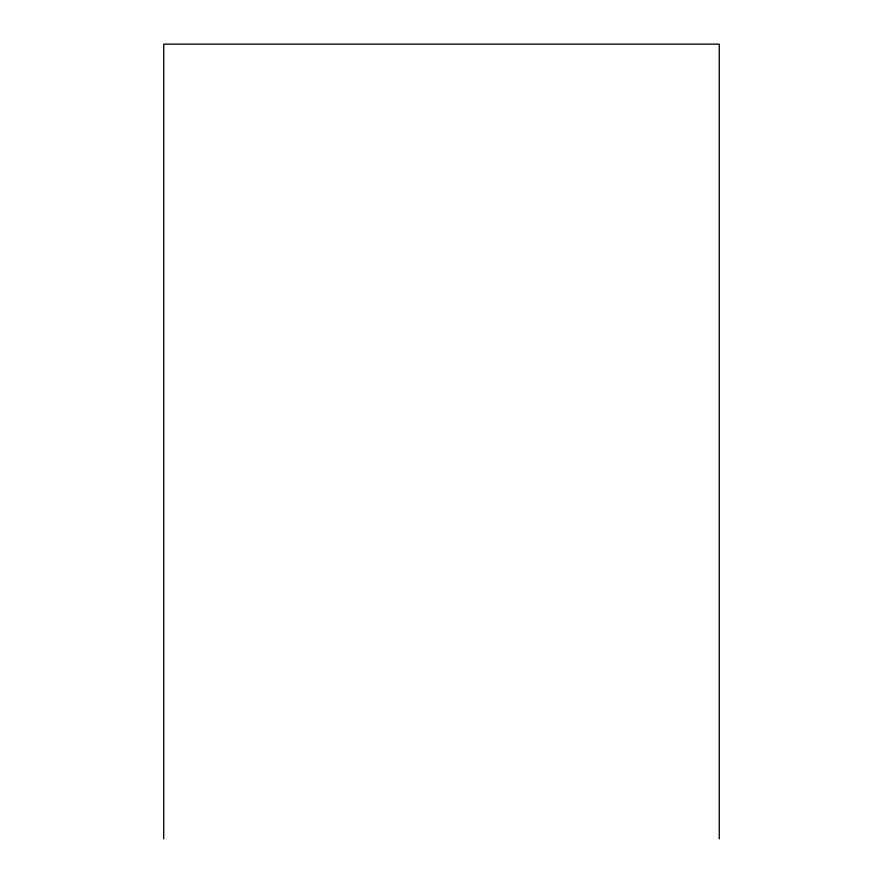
<?xml version="1.0" encoding="UTF-8"?>
<svg xmlns="http://www.w3.org/2000/svg" width="883" height="883" viewBox="0 0 883 883"><rect width="100%" height="100%" fill="white"/><g stroke="black" fill="none" stroke-linecap="round" stroke-linejoin="round"><path stroke-width="1.32" d="M719.27 838.85L719.27 44.15L163.73 44.15L163.73 838.85"/></g></svg>
